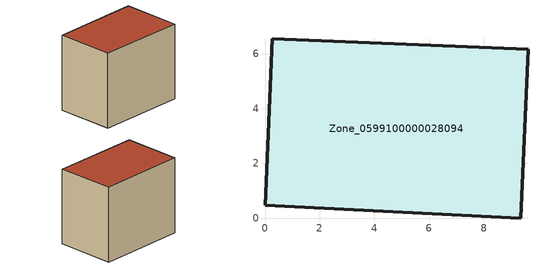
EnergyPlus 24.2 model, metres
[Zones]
Zone_0599100000028094
 floor ground (C_G): 0,0.47 0.27,6.55 9.61,6.17 9.35,0 z1.32
 wall outside (C_F): 0.27,6.55 0,0.47 9.35,0 9.61,6.17 0.27,6.55 z1.32:9.25
 roof outside (C_R): 9.35,0 9.61,6.17 0.27,6.55 0,0.47 z9.25
[BUILDING]
Pand.0599100000028094: North Axis=0; Terrain=City; Loads Convergence Tolerance Value=0.04; Temperature Convergence Tolerance Value=0.4; Solar Distribution=FullExterior; Maximum Number of Warmup Days=25; Minimum Number of Warmup Days=1
[Site:Location]
Rotterdam.The.Hague.AP_ZH_NLD Design_Conditions: Latitude=51.96; Longitude=4.45; Time Zone=1; Elevation=-4.5
[SITE:GROUNDTEMPERATURE:BUILDINGSURFACE]
18, 18, 18, 18, 18, 18, 18, 18, 18, 18, 18, 18
[MATERIAL] Thermal Absorptance=0.9; Solar Absorptance=0.7; Visible Absorptance=0.7
Name | Roughness | Thickness | Conductivity | Density | Specific Heat
G.TI.1965-1974 | MediumSmooth | 0.15 | 0.882353 | 540 | 1210
F.TI.1965-1974 | Rough | 0.3 | 0.697674 | 1920 | 840
R.TI.1965-1974 | MediumRough | 0.2 | 0.232558 | 1500 | 1000
[CONSTRUCTION]
C_G: G.TI.1965-1974
C_F: F.TI.1965-1974
C_R: R.TI.1965-1974
[ZONE]
Zone_0599100000028094: Type=1; Multiplier=1; Ceiling Height=Autocalculate; Volume=Autocalculate; Floor Area=autocalculate; Part of Total Floor Area=Yes
[ZONEINFILTRATION:DESIGNFLOWRATE]
Infil_Zone_0599100000028094: Zone or ZoneList or Space or SpaceList=Zone_0599100000028094; Schedule=AlwaysOn; Design Flow Rate Calculation Method=Flow/Area; Flow Rate per Floor Area=0.003; Constant Term Coefficient=1; Temperature Term Coefficient=0; Velocity Term Coefficient=0; Velocity Squared Term Coefficient=0
[HVACTEMPLATE:ZONE:IDEALLOADSAIRSYSTEM]
Zone_0599100000028094: Maximum Heating Supply Air Temperature=50; Minimum Cooling Supply Air Temperature=13; Maximum Heating Supply Air Humidity Ratio=0.0156; Minimum Cooling Supply Air Humidity Ratio=0.0077; Heating Limit=NoLimit; Cooling Limit=NoLimit; Dehumidification Control Type=ConstantSensibleHeatRatio; Cooling Sensible Heat Ratio=0.7; Dehumidification Setpoint=60; Humidification Control Type=None; Humidification Setpoint=30; Outdoor Air Method=None; Outdoor Air Flow Rate per Person=0.00944; Outdoor Air Flow Rate per Zone Floor Area=0; Outdoor Air Flow Rate per Zone=0; Demand Controlled Ventilation Type=None; Outdoor Air Economizer Type=NoEconomizer; Heat Recovery Type=None; Sensible Heat Recovery Effectiveness=0.7; Latent Heat Recovery Effectiveness=0.65
[ZONECONTROL:THERMOSTAT]
ThermostatControl_Zone_0599100000028094: Zone or ZoneList=Zone_0599100000028094; Control Type Schedule=DualSetpointControlType; Control 1=Thermostat_Zone_0599100000028094; Temperature Difference Between Cutout And Setpoint=0
[THERMOSTATSETPOINT:DUALSETPOINT]
Thermostat_Zone_0599100000028094: Heating Setpoint Temperature Schedule=HeatingSetpoint_Zone_0599100000028094; Cooling Setpoint Temperature Schedule=CoolingSetpoint_Zone_0599100000028094
[SCHEDULE:COMPACT]
HeatingSetpoint_Zone_0599100000028094: Through: 12/31, For: AllDays, Until: 24:00, 21
CoolingSetpoint_Zone_0599100000028094: Through: 12/31, For: AllDays, Until: 24:00, 24
DualSetpointControlType: Through: 12/31, For: AllDays, Until: 24:00, 4
AlwaysOn: Through: 12/31, For: AllDays, Until: 24:00, 1
